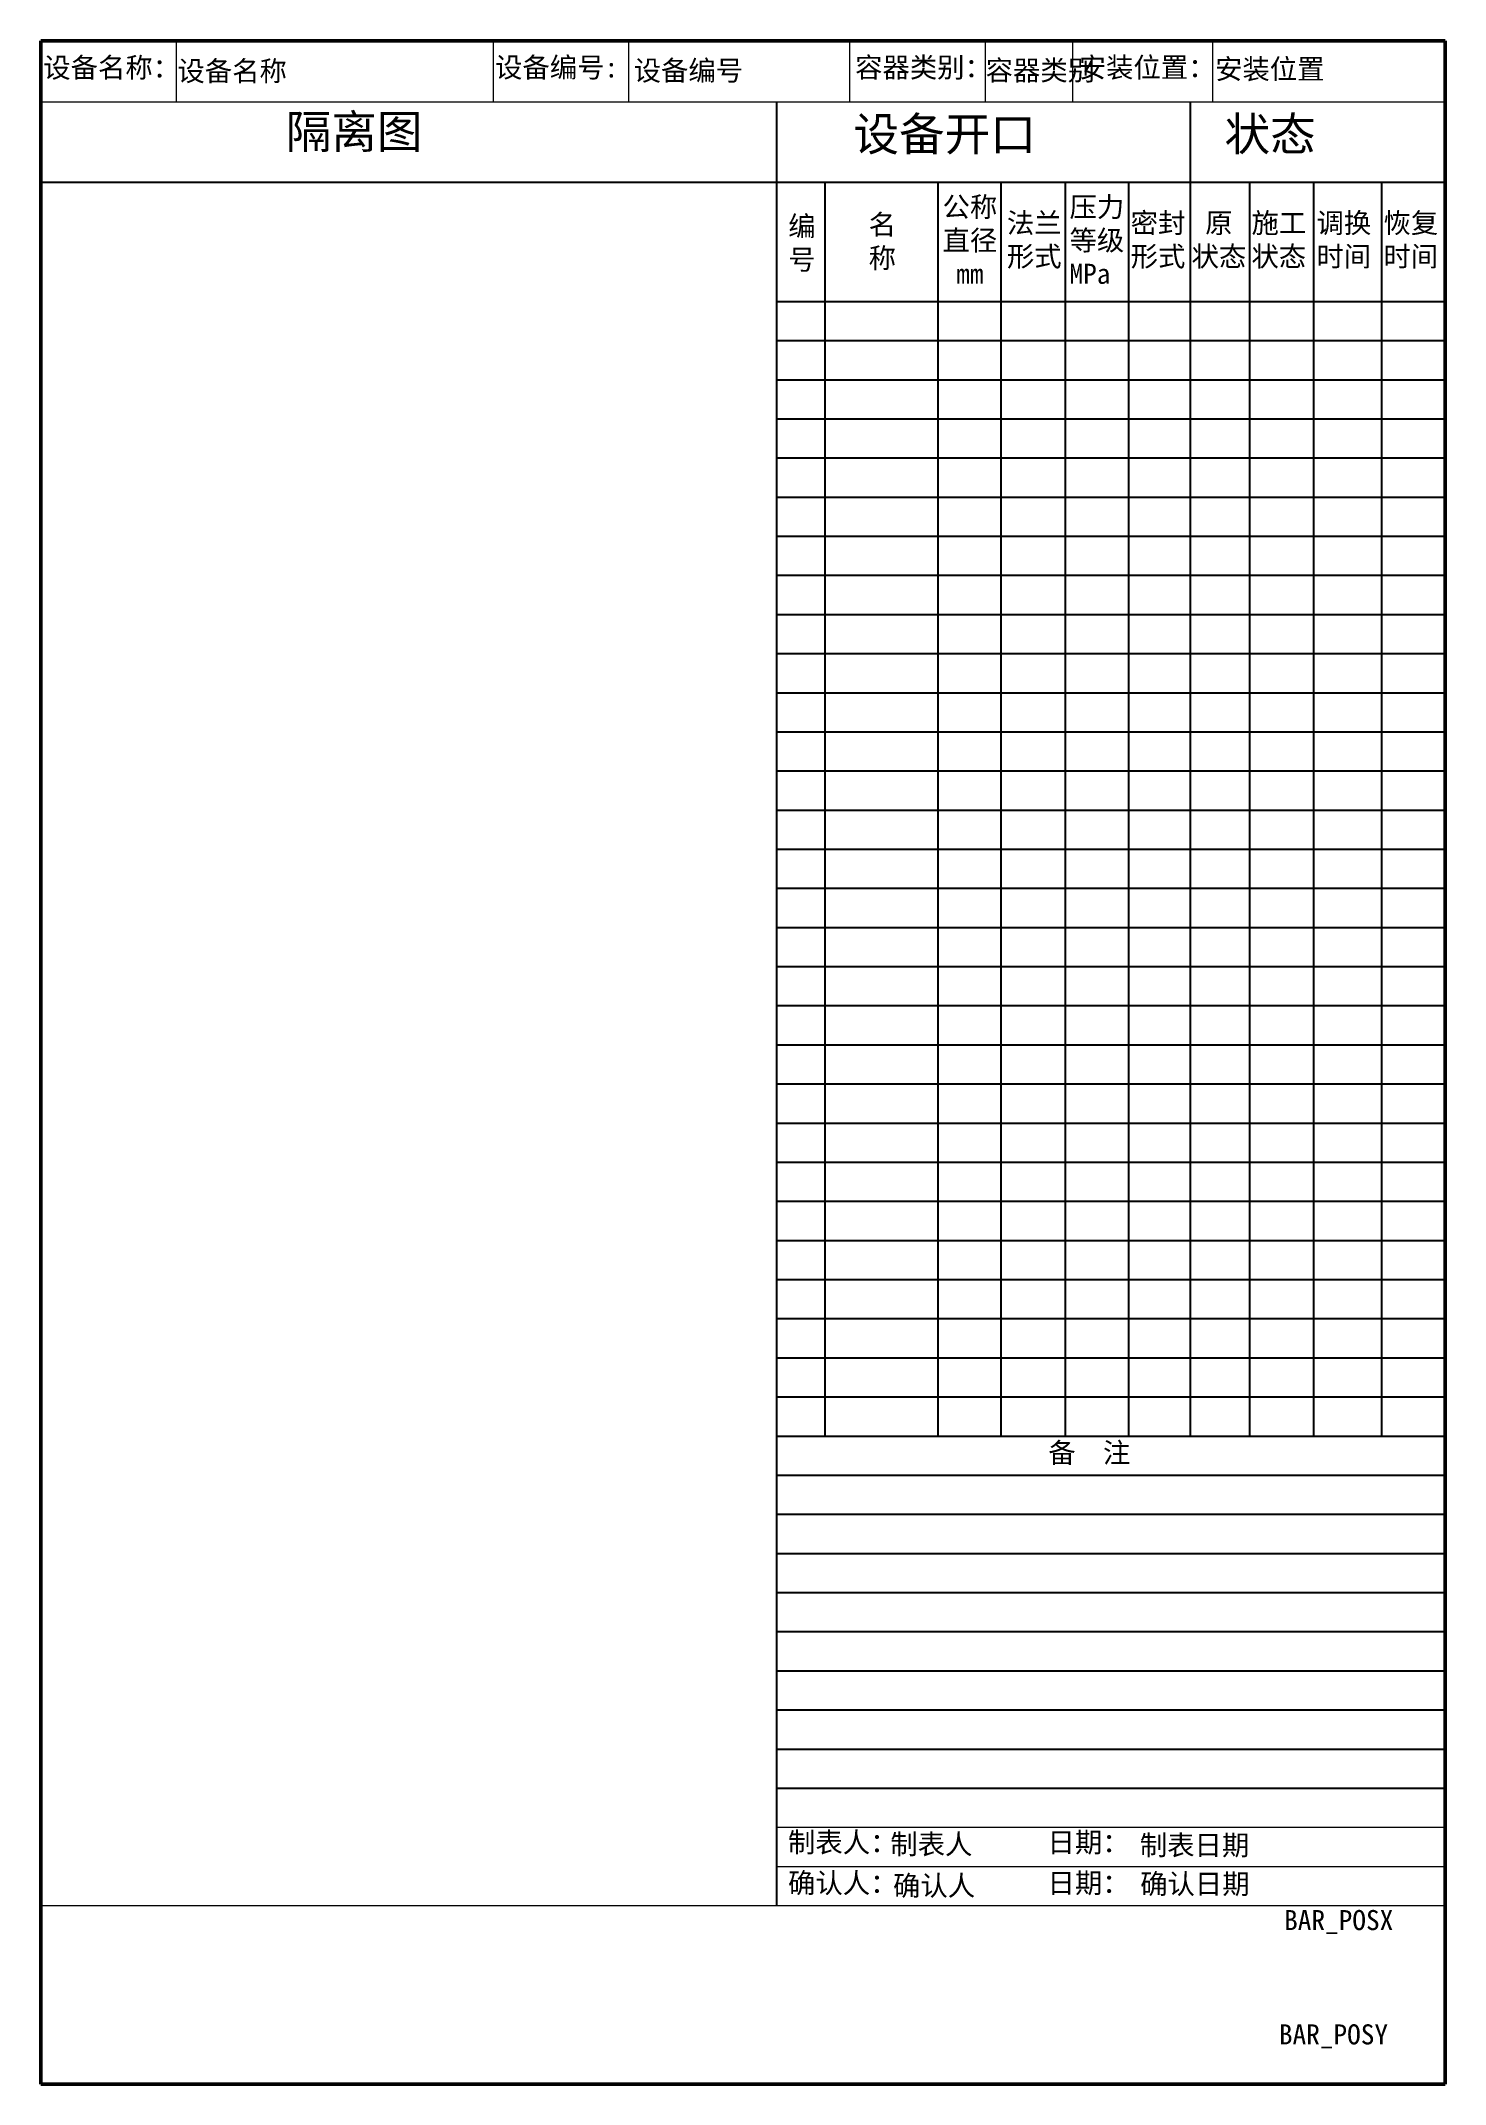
# Model space of a CAD drawing. Header units: millimetres. Extents: x 0 to 210, y 0 to 306.
import ezdxf
from ezdxf.enums import TextEntityAlignment as Align

# ---------------------------------------------------------------- set-up
doc = ezdxf.new("R2010")
doc.units = ezdxf.units.MM
doc.layers.add('0标题栏', color=7, linetype='Continuous', lineweight=50)
doc.layers.add('表格细实线层', color=7, linetype='Continuous', lineweight=9)
doc.layers.add('图框', color=7, linetype='Continuous')
doc.styles.add('宋体', font='NSimSun.ttf')
doc.styles.add('标题文字', font='SimSun.ttf', dxfattribs={"height": 3})

msp = doc.modelspace()

# ---------------------------------------------------------------- linework, layer by layer
at = {"layer": '0标题栏', "lineweight": 50}
for p, q in [((0, 0), (0, 305.52)), ((0, 305.52), (210, 305.52)), ((210, 305.52), (210, 0)), ((210, 0), (0, 0))]:
    msp.add_line(p, q, dxfattribs=at)
at = {"layer": '图框'}
for p, q in [((110, 296.41), (110, 26.71)), ((171.86, 296.41), (171.86, 96.91)), ((0, 284.41), (210, 284.41)), ((117.24, 284.41), (117.24, 96.91)), ((134.12, 284.41), (134.12, 96.91)), ((143.54, 284.41), (143.54, 96.91)), ((153.2, 284.41), (153.2, 96.91)), ((162.67, 284.41), (162.67, 96.91)), ((180.72, 284.29), (180.72, 96.91)), ((190.33, 284.41), (190.33, 96.91)), ((200.46, 284.29), (200.46, 96.91)), ((110, 266.56), (210, 266.56)), ((110, 260.71), (210, 260.71)), ((110, 254.86), (210, 254.86)), ((110, 249.01), (210, 249.01)), ((110, 243.16), (210, 243.16)), ((110, 237.31), (210, 237.31)), ((110, 231.46), (210, 231.46)), ((110, 225.61), (210, 225.61)), ((110, 219.76), (210, 219.76)), ((110, 213.91), (210, 213.91)), ((110, 208.06), (210, 208.06)), ((110, 202.21), (210, 202.21)), ((110, 196.36), (210, 196.36)), ((110, 190.51), (210, 190.51)), ((110, 184.66), (210, 184.66)), ((110, 178.81), (210, 178.81)), ((110, 172.96), (210, 172.96)), ((110, 167.11), (210, 167.11)), ((110, 161.26), (210, 161.26)), ((110, 155.41), (210, 155.41)), ((110, 149.56), (210, 149.56)), ((110, 143.71), (210, 143.71)), ((110, 137.86), (210, 137.86)), ((110, 132.01), (210, 132.01)), ((110, 126.16), (210, 126.16)), ((110, 120.31), (210, 120.31)), ((110, 114.46), (210, 114.46)), ((110, 108.61), (210, 108.61)), ((110, 102.76), (210, 102.76)), ((110, 96.91), (210, 96.91)), ((110, 91.06), (210, 91.06)), ((110, 85.21), (210, 85.21)), ((110, 79.36), (210, 79.36)), ((110, 73.51), (210, 73.51)), ((110, 67.66), (210, 67.66)), ((110, 61.81), (210, 61.81)), ((110, 55.96), (210, 55.96)), ((110, 50.11), (210, 50.11)), ((110, 44.26), (210, 44.26))]:
    msp.add_line(p, q, dxfattribs=at)
at = {"layer": '表格细实线层'}
for p, q in [((20.24, 305.52), (20.24, 296.41)), ((67.62, 305.52), (67.62, 296.41)), ((87.87, 305.52), (87.87, 296.41)), ((120.94, 305.52), (120.94, 296.41)), ((141.21, 305.52), (141.21, 296.41)), ((154.28, 305.52), (154.28, 296.41)), ((175.2, 305.52), (175.2, 296.41)), ((0, 296.41), (210, 296.41)), ((110, 38.41), (210, 38.41)), ((110, 32.56), (210, 32.56)), ((0, 26.71), (210, 26.71))]:
    msp.add_line(p, q, dxfattribs=at)

# ---------------------------------------------------------------- texts
at = {"char_height": 3, "attachment_point": 1, "style": '宋体'}
for s, insert, width in [('{\\fSimSun|b0|i0|c134|p0;设备名称：}', (0.36, 303.03), 62.7513), ('{\\fSimSun|b0|i0|c134|p0;设备编号: }', (67.92, 303.06), 49.7892), ('{\\fSimSun|b0|i0|c134|p2;容器类别：}', (121.77, 303.06), 31.6026), ('{\\fSimSun|b0|i0|c134|p0;安装位置：}', (155.21, 303.06), 53.4762)]:
    msp.add_mtext(s, dxfattribs=dict(at, insert=insert, width=width))
at = {"style": '宋体'}
for tag, p, s in [('设备名称', (20.42, 299.52), '（设备名称）'), ('设备编号', (88.65, 299.59), '（设备编号）'), ('容器类别', (141.28, 299.62), '（类别）'), ('安装位置', (175.6, 299.82), '（安装位置）'), ('制表人', (127.03, 34.38), '（制表人）'), ('制表日期', (164.34, 34.23), '（制表日期）'), ('确认人', (127.44, 28.18), '（确认人）'), ('确认日期', (164.39, 28.44), '（确认日期）')]:
    msp.add_attdef(tag, p, s, height=3, dxfattribs=at)
at = {"style": '宋体', "flags": 3}
for tag, p, s in [('BAR_POSX', (185.92, 23.03), '210'), ('BAR_POSY', (185.14, 5.94), '0')]:
    msp.add_attdef(tag, p, s, height=3, dxfattribs=at)
at = {"style": '标题文字'}
msp.add_attdef('', text='', height=3, dxfattribs=at).set_placement((82.23, 5), align=Align.TOP_CENTER)
at = {"layer": '图框', "attachment_point": 1, "style": '宋体'}
for s, insert, char_height, width in [('{\\fSimSun|b0|i0|c134|p2;隔离图}', (36.62, 294.45), 5, 39.0627), ('{\\fSimSun|b0|i0|c134|p2;设备开口}', (121.52, 294.09), 5, 39.0627), ('{\\fSimSun|b0|i0|c134|p2;状态}', (177, 294.09), 5, 39.0627), ('{\\fSimSun|b0|i0|c134|p2;公称直径\\P mm}', (134.84, 282.2), 3, 9.4958), ('{\\fSimSun|b0|i0|c134|p2;压力等级\\PMPa}', (153.83, 282.2), 3, 8.8883), ('{\\fSimSun|b0|i0|c134|p2;编\\P号}', (111.77, 279.32), 3, 12.1812), ('{\\fSimSun|b0|i0|c134|p2;名\\P称}', (123.79, 279.56), 3, 12.1812), ('{\\fSimSun|b0|i0|c134|p2;法兰形式}', (144.46, 279.8), 3, 8.7899), ('{\\fSimSun|b0|i0|c134|p2;密封形式}', (162.97, 279.8), 3, 8.6631), ('{\\fSimSun|b0|i0|c134|p2; 原\\P状态}', (172.08, 279.8), 3, 12.1812), ('{\\fSimSun|b0|i0|c134|p2;施工\\P状态}', (181.04, 279.8), 3, 12.1812), ('{\\fSimSun|b0|i0|c134|p2;调换\\P时间}', (190.76, 279.8), 3, 12.1812), ('{\\fSimSun|b0|i0|c134|p2;恢复\\P时间}', (200.78, 279.8), 3, 12.1812), ('{\\fSimSun|b0|i0|c134|p2;备  注}', (150.65, 95.92), 3, 17.5906), ('制表人：           日期： ', (111.73, 37.66), 3, 95.8946), ('确认人：           日期：', (111.73, 31.58), 3, 95.8946)]:
    msp.add_mtext(s, dxfattribs=dict(at, insert=insert, char_height=char_height, width=width))

doc.saveas('drawing.dxf')
